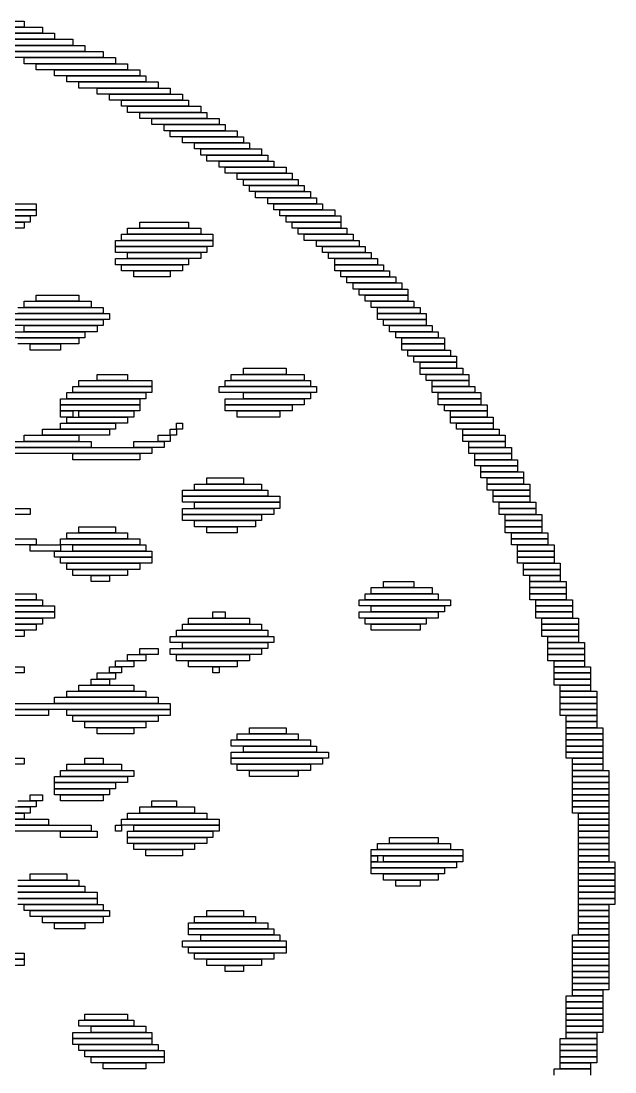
# Model space of a CAD drawing. Extents: x 28 to 995, y 169 to 891.
# Drawn here: x 895.5 to 993, y 284.5 to 457 of the extents above; entities that cross this region are included whole.
import ezdxf

# ---------------------------------------------------------------- set-up
doc = ezdxf.new("R2010")
doc.units = 0

msp = doc.modelspace()

# ---------------------------------------------------------------- linework, layer by layer
for p, q in [((875, 457), (896, 457)), ((896, 456), (875, 456)), ((879, 456), (899, 456)), ((896, 457), (896, 456)), ((899, 456), (899, 455)), ((899, 455), (879, 455)), ((883, 455), (901, 455)), ((901, 454), (883, 454)), ((887, 454), (904, 454)), ((901, 455), (901, 454)), ((904, 454), (904, 453)), ((904, 453), (887, 453)), ((890, 453), (906, 453)), ((906, 452), (890, 452)), ((893, 452), (909, 452)), ((906, 453), (906, 452)), ((909, 452), (909, 451)), ((909, 451), (893, 451)), ((896, 451), (911, 451)), ((896, 450), (896, 451)), ((911, 451), (911, 450)), ((911, 450), (896, 450)), ((898, 450), (913, 450)), ((898, 449), (898, 450)), ((913, 449), (898, 449)), ((901, 449), (915, 449)), ((901, 448), (901, 449)), ((913, 450), (913, 449)), ((915, 449), (915, 448)), ((915, 448), (901, 448)), ((903, 448), (916, 448)), ((903, 447), (903, 448)), ((916, 447), (903, 447)), ((905, 447), (918, 447)), ((905, 446), (905, 447)), ((916, 448), (916, 447)), ((918, 447), (918, 446)), ((918, 446), (905, 446)), ((908, 446), (920, 446)), ((908, 445), (908, 446)), ((920, 446), (920, 445)), ((920, 445), (908, 445)), ((910, 445), (922, 445)), ((910, 444), (910, 445)), ((922, 444), (910, 444)), ((912, 444), (923, 444)), ((912, 443), (912, 444)), ((922, 445), (922, 444)), ((923, 444), (923, 443)), ((923, 443), (912, 443)), ((913, 443), (925, 443)), ((913, 442), (913, 443)), ((925, 442), (913, 442)), ((915, 442), (926, 442)), ((915, 441), (915, 442)), ((925, 443), (925, 442)), ((926, 442), (926, 441)), ((926, 441), (915, 441)), ((917, 441), (928, 441)), ((917, 440), (917, 441)), ((928, 440), (917, 440)), ((919, 440), (929, 440)), ((919, 439), (919, 440)), ((928, 441), (928, 440)), ((929, 440), (929, 439)), ((929, 439), (919, 439)), ((920, 439), (931, 439)), ((920, 438), (920, 439)), ((931, 439), (931, 438)), ((931, 438), (920, 438)), ((922, 438), (932, 438)), ((922, 437), (922, 438)), ((932, 437), (922, 437)), ((924, 437), (933, 437)), ((924, 436), (924, 437)), ((932, 438), (932, 437)), ((933, 437), (933, 436)), ((933, 436), (924, 436)), ((925, 436), (935, 436)), ((925, 435), (925, 436)), ((935, 435), (925, 435)), ((926, 435), (936, 435)), ((926, 434), (926, 435)), ((935, 436), (935, 435)), ((936, 435), (936, 434)), ((936, 434), (926, 434)), ((928, 434), (937, 434)), ((928, 433), (928, 434)), ((937, 433), (928, 433)), ((929, 433), (939, 433)), ((929, 432), (929, 433)), ((937, 434), (937, 433)), ((939, 433), (939, 432)), ((939, 432), (929, 432)), ((931, 432), (940, 432)), ((931, 431), (931, 432)), ((940, 432), (940, 431)), ((940, 431), (931, 431)), ((932, 431), (941, 431)), ((932, 430), (932, 431)), ((941, 430), (932, 430)), ((933, 430), (942, 430)), ((933, 429), (933, 430)), ((941, 431), (941, 430)), ((942, 430), (942, 429)), ((942, 429), (933, 429)), ((934, 429), (943, 429)), ((934, 428), (934, 429)), ((943, 428), (934, 428)), ((936, 428), (944, 428)), ((936, 427), (936, 428)), ((943, 429), (943, 428)), ((944, 428), (944, 427)), ((884, 427), (898, 427)), ((898, 427), (898, 426)), ((944, 427), (936, 427)), ((937, 427), (945, 427)), ((937, 426), (937, 427)), ((945, 427), (945, 426)), ((882, 425), (897, 425)), ((883, 426), (898, 426)), ((898, 425), (883, 425)), ((898, 426), (884, 426)), ((897, 425), (897, 424)), ((898, 426), (898, 425)), ((945, 426), (937, 426)), ((938, 426), (947, 426)), ((938, 425), (938, 426)), ((947, 425), (938, 425)), ((939, 425), (948, 425)), ((939, 424), (939, 425)), ((947, 426), (947, 425)), ((948, 425), (948, 424)), ((897, 424), (882, 424)), ((885, 424), (896, 424)), ((896, 423), (885, 423)), ((896, 424), (896, 423)), ((913, 423), (925, 423)), ((913, 422), (913, 423)), ((915, 424), (923, 424)), ((915, 423), (915, 424)), ((923, 423), (915, 423)), ((923, 424), (923, 423)), ((925, 423), (925, 422)), ((948, 424), (939, 424)), ((940, 424), (948, 424)), ((940, 423), (940, 424)), ((948, 423), (940, 423)), ((941, 423), (949, 423)), ((941, 422), (941, 423)), ((948, 424), (948, 423)), ((949, 423), (949, 422)), ((911, 421), (927, 421)), ((911, 420), (911, 421)), ((912, 422), (927, 422)), ((912, 421), (912, 422)), ((927, 421), (912, 421)), ((925, 422), (913, 422)), ((927, 422), (927, 421)), ((927, 421), (927, 420)), ((949, 422), (941, 422)), ((942, 422), (950, 422)), ((942, 421), (942, 422)), ((950, 421), (942, 421)), ((944, 421), (951, 421)), ((944, 420), (944, 421)), ((950, 422), (950, 421)), ((951, 421), (951, 420)), ((927, 420), (911, 420)), ((911, 420), (926, 420)), ((911, 419), (911, 420)), ((926, 420), (926, 419)), ((951, 420), (944, 420)), ((945, 420), (952, 420)), ((945, 419), (945, 420)), ((952, 420), (952, 419)), ((926, 419), (911, 419)), ((911, 418), (923, 418)), ((911, 417), (911, 418)), ((913, 419), (925, 419)), ((913, 418), (913, 419)), ((925, 418), (913, 418)), ((923, 418), (923, 417)), ((925, 419), (925, 418)), ((952, 419), (945, 419)), ((946, 419), (953, 419)), ((946, 418), (946, 419)), ((953, 418), (946, 418)), ((947, 418), (954, 418)), ((947, 417), (947, 418)), ((953, 419), (953, 418)), ((954, 418), (954, 417)), ((923, 417), (911, 417)), ((912, 417), (922, 417)), ((912, 416), (912, 417)), ((922, 416), (912, 416)), ((914, 416), (920, 416)), ((914, 415), (914, 416)), ((920, 416), (920, 415)), ((922, 417), (922, 416)), ((954, 417), (947, 417)), ((947, 417), (955, 417)), ((947, 416), (947, 417)), ((955, 416), (947, 416)), ((948, 416), (956, 416)), ((948, 415), (948, 416)), ((955, 417), (955, 416)), ((956, 416), (956, 415)), ((920, 415), (914, 415)), ((956, 415), (948, 415)), ((949, 415), (957, 415)), ((949, 414), (949, 415)), ((957, 414), (949, 414)), ((950, 414), (958, 414)), ((950, 413), (950, 414)), ((957, 415), (957, 414)), ((958, 414), (958, 413)), ((958, 413), (950, 413)), ((951, 413), (959, 413)), ((951, 412), (951, 413)), ((959, 413), (959, 412)), ((896, 411), (907, 411)), ((896, 410), (896, 411)), ((898, 412), (905, 412)), ((898, 411), (898, 412)), ((905, 411), (898, 411)), ((905, 412), (905, 411)), ((907, 411), (907, 410)), ((959, 412), (951, 412)), ((952, 412), (959, 412)), ((952, 411), (952, 412)), ((959, 411), (952, 411)), ((953, 411), (960, 411)), ((953, 410), (953, 411)), ((959, 412), (959, 411)), ((960, 411), (960, 410)), ((894, 409), (910, 409)), ((895, 410), (909, 410)), ((909, 409), (895, 409)), ((907, 410), (896, 410)), ((909, 410), (909, 409)), ((910, 409), (910, 408)), ((960, 410), (953, 410)), ((954, 410), (961, 410)), ((954, 409), (954, 410)), ((961, 409), (954, 409)), ((954, 409), (962, 409)), ((954, 408), (954, 409)), ((961, 410), (961, 409)), ((962, 409), (962, 408)), ((893, 408), (909, 408)), ((910, 408), (894, 408)), ((909, 408), (909, 407)), ((962, 408), (954, 408)), ((955, 408), (962, 408)), ((955, 407), (955, 408)), ((962, 408), (962, 407)), ((909, 407), (893, 407)), ((893, 406), (906, 406)), ((896, 407), (908, 407)), ((896, 406), (896, 407)), ((908, 406), (896, 406)), ((906, 406), (906, 405)), ((908, 407), (908, 406)), ((962, 407), (955, 407)), ((956, 407), (963, 407)), ((956, 406), (956, 407)), ((963, 406), (956, 406)), ((957, 406), (964, 406)), ((957, 405), (957, 406)), ((963, 407), (963, 406)), ((964, 406), (964, 405)), ((906, 405), (893, 405)), ((895, 405), (905, 405)), ((905, 404), (895, 404)), ((897, 404), (902, 404)), ((897, 403), (897, 404)), ((902, 404), (902, 403)), ((905, 405), (905, 404)), ((964, 405), (957, 405)), ((958, 405), (965, 405)), ((958, 404), (958, 405)), ((965, 404), (958, 404)), ((958, 404), (965, 404)), ((958, 403), (958, 404)), ((965, 405), (965, 404)), ((965, 404), (965, 403)), ((902, 403), (897, 403)), ((965, 403), (958, 403)), ((959, 403), (966, 403)), ((959, 402), (959, 403)), ((966, 402), (959, 402)), ((960, 402), (967, 402)), ((960, 401), (960, 402)), ((966, 403), (966, 402)), ((967, 402), (967, 401)), ((967, 401), (960, 401)), ((961, 401), (967, 401)), ((961, 400), (961, 401)), ((967, 401), (967, 400)), ((908, 399), (913, 399)), ((908, 398), (908, 399)), ((913, 399), (913, 398)), ((930, 399), (942, 399)), ((930, 398), (930, 399)), ((932, 400), (939, 400)), ((932, 399), (932, 400)), ((939, 399), (932, 399)), ((939, 400), (939, 399)), ((942, 399), (942, 398)), ((967, 400), (961, 400)), ((961, 400), (968, 400)), ((961, 399), (961, 400)), ((968, 399), (961, 399)), ((962, 399), (969, 399)), ((962, 398), (962, 399)), ((968, 400), (968, 399)), ((969, 399), (969, 398)), ((904, 397), (917, 397)), ((904, 396), (904, 397)), ((905, 398), (917, 398)), ((905, 397), (905, 398)), ((917, 397), (905, 397)), ((913, 398), (908, 398)), ((917, 398), (917, 397)), ((917, 397), (917, 396)), ((928, 397), (944, 397)), ((928, 396), (928, 397)), ((929, 398), (943, 398)), ((929, 397), (929, 398)), ((943, 397), (929, 397)), ((942, 398), (930, 398)), ((943, 398), (943, 397)), ((944, 397), (944, 396)), ((969, 398), (962, 398)), ((963, 398), (969, 398)), ((963, 397), (963, 398)), ((969, 397), (963, 397)), ((963, 397), (970, 397)), ((963, 396), (963, 397)), ((969, 398), (969, 397)), ((970, 397), (970, 396)), ((903, 396), (916, 396)), ((903, 395), (903, 396)), ((917, 396), (904, 396)), ((916, 396), (916, 395)), ((944, 396), (928, 396)), ((932, 396), (943, 396)), ((932, 395), (932, 396)), ((943, 396), (943, 395)), ((970, 396), (963, 396)), ((964, 396), (971, 396)), ((964, 395), (964, 396)), ((971, 396), (971, 395)), ((902, 395), (915, 395)), ((902, 394), (902, 395)), ((915, 394), (902, 394)), ((902, 394), (915, 394)), ((902, 393), (902, 394)), ((916, 395), (903, 395)), ((915, 395), (915, 394)), ((915, 394), (915, 393)), ((929, 395), (942, 395)), ((929, 394), (929, 395)), ((942, 394), (929, 394)), ((929, 394), (940, 394)), ((929, 393), (929, 394)), ((943, 395), (932, 395)), ((940, 394), (940, 393)), ((942, 395), (942, 394)), ((971, 395), (964, 395)), ((964, 395), (971, 395)), ((964, 394), (964, 395)), ((971, 394), (964, 394)), ((965, 394), (972, 394)), ((965, 393), (965, 394)), ((971, 395), (971, 394)), ((972, 394), (972, 393)), ((915, 393), (902, 393)), ((902, 393), (904, 393)), ((902, 392), (902, 393)), ((904, 392), (902, 392)), ((903, 392), (913, 392)), ((903, 391), (903, 392)), ((904, 393), (904, 392)), ((905, 393), (914, 393)), ((905, 392), (905, 393)), ((914, 392), (905, 392)), ((913, 392), (913, 391)), ((914, 393), (914, 392)), ((940, 393), (929, 393)), ((931, 393), (938, 393)), ((931, 392), (931, 393)), ((938, 392), (931, 392)), ((938, 393), (938, 392)), ((972, 393), (965, 393)), ((966, 393), (972, 393)), ((966, 392), (966, 393)), ((972, 392), (966, 392)), ((966, 392), (973, 392)), ((966, 391), (966, 392)), ((972, 393), (972, 392)), ((973, 392), (973, 391)), ((899, 390), (910, 390)), ((899, 389), (899, 390)), ((902, 391), (911, 391)), ((902, 390), (902, 391)), ((911, 390), (902, 390)), ((913, 391), (903, 391)), ((910, 390), (910, 389)), ((911, 391), (911, 390)), ((920, 390), (921, 390)), ((920, 389), (920, 390)), ((921, 391), (922, 391)), ((921, 390), (921, 391)), ((922, 390), (921, 390)), ((921, 390), (921, 389)), ((922, 391), (922, 390)), ((973, 391), (966, 391)), ((967, 391), (973, 391)), ((967, 390), (967, 391)), ((973, 390), (967, 390)), ((968, 390), (974, 390)), ((968, 389), (968, 390)), ((973, 391), (973, 390)), ((974, 390), (974, 389)), ((896, 389), (905, 389)), ((896, 388), (896, 389)), ((910, 389), (899, 389)), ((905, 389), (905, 388)), ((918, 389), (920, 389)), ((918, 388), (918, 389)), ((921, 389), (920, 389)), ((920, 389), (920, 388)), ((974, 389), (968, 389)), ((968, 389), (975, 389)), ((968, 388), (968, 389)), ((975, 389), (975, 388)), ((892, 387), (917, 387)), ((894, 388), (907, 388)), ((907, 387), (894, 387)), ((905, 388), (896, 388)), ((907, 388), (907, 387)), ((914, 388), (919, 388)), ((914, 387), (914, 388)), ((919, 387), (914, 387)), ((917, 387), (917, 386)), ((920, 388), (918, 388)), ((919, 388), (919, 387)), ((975, 388), (968, 388)), ((969, 388), (975, 388)), ((969, 387), (969, 388)), ((975, 387), (969, 387)), ((969, 387), (976, 387)), ((969, 386), (969, 387)), ((975, 388), (975, 387)), ((976, 387), (976, 386)), ((917, 386), (892, 386)), ((904, 386), (915, 386)), ((904, 385), (904, 386)), ((915, 385), (904, 385)), ((915, 386), (915, 385)), ((976, 386), (969, 386)), ((970, 386), (976, 386)), ((970, 385), (970, 386)), ((976, 385), (970, 385)), ((970, 385), (977, 385)), ((970, 384), (970, 385)), ((976, 386), (976, 385)), ((977, 385), (977, 384)), ((977, 384), (970, 384)), ((971, 384), (977, 384)), ((971, 383), (971, 384)), ((977, 383), (971, 383)), ((971, 383), (978, 383)), ((971, 382), (971, 383)), ((977, 384), (977, 383)), ((978, 383), (978, 382)), ((926, 382), (932, 382)), ((926, 381), (926, 382)), ((932, 382), (932, 381)), ((978, 382), (971, 382)), ((972, 382), (978, 382)), ((972, 381), (972, 382)), ((978, 382), (978, 381)), ((922, 380), (936, 380)), ((922, 379), (922, 380)), ((924, 381), (935, 381)), ((924, 380), (924, 381)), ((935, 380), (924, 380)), ((932, 381), (926, 381)), ((935, 381), (935, 380)), ((936, 380), (936, 379)), ((978, 381), (972, 381)), ((972, 381), (979, 381)), ((972, 380), (972, 381)), ((979, 380), (972, 380)), ((973, 380), (979, 380)), ((973, 379), (973, 380)), ((979, 381), (979, 380)), ((979, 380), (979, 379)), ((936, 379), (922, 379)), ((922, 379), (938, 379)), ((922, 378), (922, 379)), ((938, 378), (922, 378)), ((924, 378), (938, 378)), ((924, 377), (924, 378)), ((938, 379), (938, 378)), ((938, 378), (938, 377)), ((979, 379), (973, 379)), ((973, 379), (979, 379)), ((973, 378), (973, 379)), ((979, 378), (973, 378)), ((974, 378), (980, 378)), ((974, 377), (974, 378)), ((979, 379), (979, 378)), ((980, 378), (980, 377)), ((891, 377), (897, 377)), ((897, 377), (897, 376)), ((922, 377), (937, 377)), ((922, 376), (922, 377)), ((938, 377), (924, 377)), ((937, 377), (937, 376)), ((980, 377), (974, 377)), ((974, 377), (980, 377)), ((974, 376), (974, 377)), ((980, 377), (980, 376)), ((897, 376), (891, 376)), ((937, 376), (922, 376)), ((922, 376), (935, 376)), ((922, 375), (922, 376)), ((935, 375), (922, 375)), ((924, 375), (934, 375)), ((924, 374), (924, 375)), ((934, 375), (934, 374)), ((935, 376), (935, 375)), ((980, 376), (974, 376)), ((975, 376), (981, 376)), ((975, 375), (975, 376)), ((981, 375), (975, 375)), ((975, 375), (981, 375)), ((975, 374), (975, 375)), ((981, 376), (981, 375)), ((981, 375), (981, 374)), ((903, 373), (913, 373)), ((903, 372), (903, 373)), ((905, 374), (911, 374)), ((905, 373), (905, 374)), ((911, 373), (905, 373)), ((911, 374), (911, 373)), ((913, 373), (913, 372)), ((934, 374), (924, 374)), ((926, 374), (931, 374)), ((926, 373), (926, 374)), ((931, 373), (926, 373)), ((931, 374), (931, 373)), ((981, 374), (975, 374)), ((975, 374), (981, 374)), ((975, 373), (975, 374)), ((981, 373), (975, 373)), ((976, 373), (982, 373)), ((976, 372), (976, 373)), ((981, 374), (981, 373)), ((982, 373), (982, 372)), ((894, 372), (898, 372)), ((898, 371), (894, 371)), ((897, 371), (902, 371)), ((897, 370), (897, 371)), ((898, 372), (898, 371)), ((902, 372), (915, 372)), ((902, 371), (902, 372)), ((915, 371), (902, 371)), ((902, 371), (902, 370)), ((913, 372), (903, 372)), ((904, 371), (916, 371)), ((904, 370), (904, 371)), ((915, 372), (915, 371)), ((916, 371), (916, 370)), ((982, 372), (976, 372)), ((976, 372), (982, 372)), ((976, 371), (976, 372)), ((982, 371), (976, 371)), ((977, 371), (983, 371)), ((977, 370), (977, 371)), ((982, 372), (982, 371)), ((983, 371), (983, 370)), ((902, 370), (897, 370)), ((901, 370), (917, 370)), ((901, 369), (901, 370)), ((916, 370), (904, 370)), ((917, 370), (917, 369)), ((983, 370), (977, 370)), ((977, 370), (983, 370)), ((977, 369), (977, 370)), ((983, 370), (983, 369)), ((917, 369), (901, 369)), ((902, 369), (917, 369)), ((902, 368), (902, 369)), ((917, 368), (902, 368)), ((903, 368), (915, 368)), ((903, 367), (903, 368)), ((915, 368), (915, 367)), ((917, 369), (917, 368)), ((983, 369), (977, 369)), ((977, 369), (983, 369)), ((977, 368), (977, 369)), ((983, 368), (977, 368)), ((978, 368), (984, 368)), ((978, 367), (978, 368)), ((983, 369), (983, 368)), ((984, 368), (984, 367)), ((915, 367), (903, 367)), ((904, 367), (913, 367)), ((904, 366), (904, 367)), ((913, 366), (904, 366)), ((907, 366), (910, 366)), ((907, 365), (907, 366)), ((910, 366), (910, 365)), ((913, 367), (913, 366)), ((984, 367), (978, 367)), ((978, 367), (984, 367)), ((978, 366), (978, 367)), ((984, 366), (978, 366)), ((979, 366), (984, 366)), ((979, 365), (979, 366)), ((984, 367), (984, 366)), ((984, 366), (984, 365)), ((910, 365), (907, 365)), ((953, 364), (963, 364)), ((953, 363), (953, 364)), ((955, 365), (960, 365)), ((955, 364), (955, 365)), ((960, 364), (955, 364)), ((960, 365), (960, 364)), ((963, 364), (963, 363)), ((984, 365), (979, 365)), ((979, 365), (985, 365)), ((979, 364), (979, 365)), ((985, 364), (979, 364)), ((979, 364), (985, 364)), ((979, 363), (979, 364)), ((985, 365), (985, 364)), ((985, 364), (985, 363)), ((886, 363), (898, 363)), ((898, 363), (898, 362)), ((952, 363), (964, 363)), ((952, 362), (952, 363)), ((963, 363), (953, 363)), ((964, 363), (964, 362)), ((985, 363), (979, 363)), ((979, 363), (985, 363)), ((979, 362), (979, 363)), ((985, 363), (985, 362)), ((884, 361), (901, 361)), ((885, 362), (899, 362)), ((899, 361), (885, 361)), ((898, 362), (886, 362)), ((899, 362), (899, 361)), ((901, 361), (901, 360)), ((951, 362), (966, 362)), ((951, 361), (951, 362)), ((966, 361), (951, 361)), ((964, 362), (952, 362)), ((953, 361), (965, 361)), ((953, 360), (953, 361)), ((965, 361), (965, 360)), ((966, 362), (966, 361)), ((985, 362), (979, 362)), ((980, 362), (986, 362)), ((980, 361), (980, 362)), ((986, 361), (980, 361)), ((980, 361), (986, 361)), ((980, 360), (980, 361)), ((986, 362), (986, 361)), ((986, 361), (986, 360)), ((901, 360), (884, 360)), ((884, 359), (899, 359)), ((887, 360), (901, 360)), ((901, 359), (887, 359)), ((899, 359), (899, 358)), ((901, 360), (901, 359)), ((923, 359), (933, 359)), ((923, 358), (923, 359)), ((927, 360), (929, 360)), ((927, 359), (927, 360)), ((929, 359), (927, 359)), ((929, 360), (929, 359)), ((933, 359), (933, 358)), ((951, 360), (964, 360)), ((951, 359), (951, 360)), ((964, 359), (951, 359)), ((952, 359), (962, 359)), ((952, 358), (952, 359)), ((965, 360), (953, 360)), ((962, 359), (962, 358)), ((964, 360), (964, 359)), ((986, 360), (980, 360)), ((980, 360), (986, 360)), ((980, 359), (980, 360)), ((986, 359), (980, 359)), ((981, 359), (987, 359)), ((981, 358), (981, 359)), ((986, 360), (986, 359)), ((987, 359), (987, 358)), ((899, 358), (884, 358)), ((885, 358), (898, 358)), ((898, 358), (898, 357)), ((922, 358), (935, 358)), ((922, 357), (922, 358)), ((933, 358), (923, 358)), ((935, 358), (935, 357)), ((962, 358), (952, 358)), ((953, 358), (961, 358)), ((953, 357), (953, 358)), ((961, 358), (961, 357)), ((987, 358), (981, 358)), ((981, 358), (987, 358)), ((981, 357), (981, 358)), ((987, 358), (987, 357)), ((898, 357), (885, 357)), ((887, 357), (896, 357)), ((896, 356), (887, 356)), ((896, 357), (896, 356)), ((920, 356), (937, 356)), ((920, 355), (920, 356)), ((921, 357), (936, 357)), ((921, 356), (921, 357)), ((936, 356), (921, 356)), ((935, 357), (922, 357)), ((936, 357), (936, 356)), ((937, 356), (937, 355)), ((961, 357), (953, 357)), ((987, 357), (981, 357)), ((981, 357), (987, 357)), ((981, 356), (981, 357)), ((987, 356), (981, 356)), ((982, 356), (987, 356)), ((982, 355), (982, 356)), ((987, 357), (987, 356)), ((987, 356), (987, 355)), ((915, 354), (918, 354)), ((915, 353), (915, 354)), ((918, 354), (918, 353)), ((937, 355), (920, 355)), ((920, 354), (935, 354)), ((920, 353), (920, 354)), ((922, 355), (936, 355)), ((922, 354), (922, 355)), ((936, 354), (922, 354)), ((935, 354), (935, 353)), ((936, 355), (936, 354)), ((987, 355), (982, 355)), ((982, 355), (988, 355)), ((982, 354), (982, 355)), ((988, 354), (982, 354)), ((982, 354), (988, 354)), ((982, 353), (982, 354)), ((988, 355), (988, 354)), ((988, 354), (988, 353)), ((911, 352), (914, 352)), ((911, 351), (911, 352)), ((913, 353), (916, 353)), ((913, 352), (913, 353)), ((916, 352), (913, 352)), ((914, 352), (914, 351)), ((918, 353), (915, 353)), ((916, 353), (916, 352)), ((935, 353), (920, 353)), ((921, 353), (933, 353)), ((921, 352), (921, 353)), ((933, 352), (921, 352)), ((923, 352), (931, 352)), ((923, 351), (923, 352)), ((931, 352), (931, 351)), ((933, 353), (933, 352)), ((988, 353), (982, 353)), ((982, 353), (988, 353)), ((982, 352), (982, 353)), ((988, 352), (982, 352)), ((983, 352), (988, 352)), ((983, 351), (983, 352)), ((988, 353), (988, 352)), ((988, 352), (988, 351)), ((885, 351), (896, 351)), ((896, 351), (896, 350)), ((910, 351), (912, 351)), ((910, 350), (910, 351)), ((914, 351), (911, 351)), ((912, 351), (912, 350)), ((931, 351), (923, 351)), ((927, 351), (928, 351)), ((927, 350), (927, 351)), ((928, 351), (928, 350)), ((988, 351), (983, 351)), ((983, 351), (989, 351)), ((983, 350), (983, 351)), ((989, 351), (989, 350)), ((896, 350), (885, 350)), ((907, 349), (910, 349)), ((907, 348), (907, 349)), ((908, 350), (911, 350)), ((908, 349), (908, 350)), ((911, 349), (908, 349)), ((912, 350), (910, 350)), ((910, 349), (910, 348)), ((911, 350), (911, 349)), ((928, 350), (927, 350)), ((989, 350), (983, 350)), ((983, 350), (989, 350)), ((983, 349), (983, 350)), ((989, 349), (983, 349)), ((983, 349), (989, 349)), ((983, 348), (983, 349)), ((989, 350), (989, 349)), ((989, 349), (989, 348)), ((903, 347), (916, 347)), ((903, 346), (903, 347)), ((905, 348), (914, 348)), ((905, 347), (905, 348)), ((914, 347), (905, 347)), ((910, 348), (907, 348)), ((914, 348), (914, 347)), ((916, 347), (916, 346)), ((989, 348), (983, 348)), ((984, 348), (989, 348)), ((984, 347), (984, 348)), ((989, 347), (984, 347)), ((984, 347), (990, 347)), ((984, 346), (984, 347)), ((989, 348), (989, 347)), ((990, 347), (990, 346)), ((874, 345), (920, 345)), ((901, 346), (918, 346)), ((901, 345), (901, 346)), ((918, 345), (901, 345)), ((916, 346), (903, 346)), ((918, 346), (918, 345)), ((920, 345), (920, 344)), ((990, 346), (984, 346)), ((984, 346), (990, 346)), ((984, 345), (984, 346)), ((990, 345), (984, 345)), ((984, 345), (990, 345)), ((984, 344), (984, 345)), ((990, 346), (990, 345)), ((990, 345), (990, 344)), ((871, 344), (900, 344)), ((920, 344), (874, 344)), ((900, 344), (900, 343)), ((903, 344), (920, 344)), ((903, 343), (903, 344)), ((920, 344), (920, 343)), ((990, 344), (984, 344)), ((984, 344), (990, 344)), ((984, 343), (984, 344)), ((990, 344), (990, 343)), ((900, 343), (871, 343)), ((920, 343), (903, 343)), ((904, 343), (918, 343)), ((904, 342), (904, 343)), ((918, 342), (904, 342)), ((906, 342), (916, 342)), ((906, 341), (906, 342)), ((916, 342), (916, 341)), ((918, 343), (918, 342)), ((990, 343), (984, 343)), ((985, 343), (990, 343)), ((985, 342), (985, 343)), ((990, 342), (985, 342)), ((985, 342), (990, 342)), ((985, 341), (985, 342)), ((990, 343), (990, 342)), ((990, 342), (990, 341)), ((916, 341), (906, 341)), ((908, 341), (914, 341)), ((908, 340), (908, 341)), ((914, 340), (908, 340)), ((914, 341), (914, 340)), ((931, 340), (941, 340)), ((931, 339), (931, 340)), ((933, 341), (939, 341)), ((933, 340), (933, 341)), ((939, 340), (933, 340)), ((939, 341), (939, 340)), ((941, 340), (941, 339)), ((990, 341), (985, 341)), ((985, 341), (991, 341)), ((985, 340), (985, 341)), ((991, 340), (985, 340)), ((985, 340), (991, 340)), ((985, 339), (985, 340)), ((991, 341), (991, 340)), ((991, 340), (991, 339)), ((930, 339), (943, 339)), ((930, 338), (930, 339)), ((941, 339), (931, 339)), ((943, 339), (943, 338)), ((991, 339), (985, 339)), ((985, 339), (991, 339)), ((985, 338), (985, 339)), ((991, 339), (991, 338)), ((943, 338), (930, 338)), ((930, 337), (946, 337)), ((930, 336), (930, 337)), ((932, 338), (944, 338)), ((932, 337), (932, 338)), ((944, 337), (932, 337)), ((944, 338), (944, 337)), ((946, 337), (946, 336)), ((991, 338), (985, 338)), ((985, 338), (991, 338)), ((985, 337), (985, 338)), ((991, 337), (985, 337)), ((985, 337), (991, 337)), ((985, 336), (985, 337)), ((991, 338), (991, 337)), ((991, 337), (991, 336)), ((882, 336), (896, 336)), ((896, 335), (882, 335)), ((896, 336), (896, 335)), ((903, 335), (912, 335)), ((903, 334), (903, 335)), ((906, 336), (909, 336)), ((906, 335), (906, 336)), ((909, 335), (906, 335)), ((909, 336), (909, 335)), ((912, 335), (912, 334)), ((946, 336), (930, 336)), ((930, 336), (945, 336)), ((930, 335), (930, 336)), ((945, 335), (930, 335)), ((931, 335), (943, 335)), ((931, 334), (931, 335)), ((943, 335), (943, 334)), ((945, 336), (945, 335)), ((991, 336), (985, 336)), ((986, 336), (991, 336)), ((986, 335), (986, 336)), ((991, 335), (986, 335)), ((986, 335), (991, 335)), ((986, 334), (986, 335)), ((991, 336), (991, 335)), ((991, 335), (991, 334)), ((901, 333), (913, 333)), ((901, 332), (901, 333)), ((902, 334), (914, 334)), ((902, 333), (902, 334)), ((914, 333), (902, 333)), ((912, 334), (903, 334)), ((913, 333), (913, 332)), ((914, 334), (914, 333)), ((943, 334), (931, 334)), ((933, 334), (941, 334)), ((933, 333), (933, 334)), ((941, 333), (933, 333)), ((941, 334), (941, 333)), ((991, 334), (986, 334)), ((986, 334), (992, 334)), ((986, 333), (986, 334)), ((992, 333), (986, 333)), ((986, 333), (992, 333)), ((986, 332), (986, 333)), ((992, 334), (992, 333)), ((992, 333), (992, 332)), ((913, 332), (901, 332)), ((901, 332), (911, 332)), ((901, 331), (901, 332)), ((911, 332), (911, 331)), ((992, 332), (986, 332)), ((986, 332), (992, 332)), ((986, 331), (986, 332)), ((992, 332), (992, 331)), ((897, 330), (899, 330)), ((897, 329), (897, 330)), ((899, 330), (899, 329)), ((911, 331), (901, 331)), ((901, 331), (910, 331)), ((901, 330), (901, 331)), ((910, 330), (901, 330)), ((902, 330), (909, 330)), ((902, 329), (902, 330)), ((909, 330), (909, 329)), ((910, 331), (910, 330)), ((992, 331), (986, 331)), ((986, 331), (992, 331)), ((986, 330), (986, 331)), ((992, 330), (986, 330)), ((986, 330), (992, 330)), ((986, 329), (986, 330)), ((992, 331), (992, 330)), ((992, 330), (992, 329)), ((894, 328), (897, 328)), ((895, 329), (898, 329)), ((898, 328), (895, 328)), ((899, 329), (897, 329)), ((897, 328), (897, 327)), ((898, 329), (898, 328)), ((909, 329), (902, 329)), ((915, 328), (924, 328)), ((915, 327), (915, 328)), ((917, 329), (921, 329)), ((917, 328), (917, 329)), ((921, 328), (917, 328)), ((921, 329), (921, 328)), ((924, 328), (924, 327)), ((992, 329), (986, 329)), ((986, 329), (992, 329)), ((986, 328), (986, 329)), ((992, 328), (986, 328)), ((986, 328), (992, 328)), ((986, 327), (986, 328)), ((992, 329), (992, 328)), ((992, 328), (992, 327)), ((891, 327), (896, 327)), ((897, 327), (894, 327)), ((896, 327), (896, 326)), ((913, 327), (926, 327)), ((913, 326), (913, 327)), ((924, 327), (915, 327)), ((926, 327), (926, 326)), ((992, 327), (986, 327)), ((987, 327), (992, 327)), ((987, 326), (987, 327)), ((992, 327), (992, 326)), ((880, 325), (907, 325)), ((886, 326), (900, 326)), ((900, 325), (886, 325)), ((896, 326), (891, 326)), ((900, 326), (900, 325)), ((907, 325), (907, 324)), ((911, 325), (912, 325)), ((911, 324), (911, 325)), ((912, 326), (928, 326)), ((912, 325), (912, 326)), ((928, 325), (912, 325)), ((912, 325), (912, 324)), ((926, 326), (913, 326)), ((914, 325), (928, 325)), ((914, 324), (914, 325)), ((928, 326), (928, 325)), ((928, 325), (928, 324)), ((992, 326), (987, 326)), ((987, 326), (992, 326)), ((987, 325), (987, 326)), ((992, 325), (987, 325)), ((987, 325), (992, 325)), ((987, 324), (987, 325)), ((992, 326), (992, 325)), ((992, 325), (992, 324)), ((907, 324), (880, 324)), ((902, 324), (908, 324)), ((902, 323), (902, 324)), ((908, 323), (902, 323)), ((908, 324), (908, 323)), ((912, 324), (911, 324)), ((913, 324), (927, 324)), ((913, 323), (913, 324)), ((927, 323), (913, 323)), ((913, 323), (926, 323)), ((913, 322), (913, 323)), ((928, 324), (914, 324)), ((926, 323), (926, 322)), ((927, 324), (927, 323)), ((956, 323), (964, 323)), ((956, 322), (956, 323)), ((964, 323), (964, 322)), ((992, 324), (987, 324)), ((987, 324), (992, 324)), ((987, 323), (987, 324)), ((992, 323), (987, 323)), ((987, 323), (992, 323)), ((987, 322), (987, 323)), ((992, 324), (992, 323)), ((992, 323), (992, 322)), ((926, 322), (913, 322)), ((914, 322), (924, 322)), ((914, 321), (914, 322)), ((924, 321), (914, 321)), ((916, 321), (922, 321)), ((916, 320), (916, 321)), ((922, 321), (922, 320)), ((924, 322), (924, 321)), ((953, 321), (968, 321)), ((953, 320), (953, 321)), ((954, 322), (966, 322)), ((954, 321), (954, 322)), ((966, 321), (954, 321)), ((964, 322), (956, 322)), ((966, 322), (966, 321)), ((968, 321), (968, 320)), ((992, 322), (987, 322)), ((987, 322), (992, 322)), ((987, 321), (987, 322)), ((992, 321), (987, 321)), ((987, 321), (992, 321)), ((987, 320), (987, 321)), ((992, 322), (992, 321)), ((992, 321), (992, 320)), ((922, 320), (916, 320)), ((968, 320), (953, 320)), ((953, 320), (954, 320)), ((953, 319), (953, 320)), ((954, 320), (954, 319)), ((955, 320), (968, 320)), ((955, 319), (955, 320)), ((968, 320), (968, 319)), ((992, 320), (987, 320)), ((987, 320), (992, 320)), ((987, 319), (987, 320)), ((992, 320), (992, 319)), ((954, 319), (953, 319)), ((953, 319), (967, 319)), ((953, 318), (953, 319)), ((967, 318), (953, 318)), ((953, 318), (965, 318)), ((953, 317), (953, 318)), ((968, 319), (955, 319)), ((965, 318), (965, 317)), ((967, 319), (967, 318)), ((992, 319), (987, 319)), ((987, 319), (993, 319)), ((987, 318), (987, 319)), ((993, 318), (987, 318)), ((987, 318), (993, 318)), ((987, 317), (987, 318)), ((993, 319), (993, 318)), ((993, 318), (993, 317)), ((895, 316), (905, 316)), ((897, 317), (903, 317)), ((897, 316), (897, 317)), ((903, 316), (897, 316)), ((903, 317), (903, 316)), ((905, 316), (905, 315)), ((965, 317), (953, 317)), ((955, 317), (964, 317)), ((955, 316), (955, 317)), ((964, 316), (955, 316)), ((957, 316), (961, 316)), ((957, 315), (957, 316)), ((961, 316), (961, 315)), ((964, 317), (964, 316)), ((993, 317), (987, 317)), ((987, 317), (993, 317)), ((987, 316), (987, 317)), ((993, 316), (987, 316)), ((987, 316), (993, 316)), ((987, 315), (987, 316)), ((993, 317), (993, 316)), ((993, 316), (993, 315)), ((905, 315), (895, 315)), ((895, 315), (906, 315)), ((906, 314), (895, 314)), ((895, 314), (908, 314)), ((906, 315), (906, 314)), ((908, 314), (908, 313)), ((961, 315), (957, 315)), ((993, 315), (987, 315)), ((987, 315), (993, 315)), ((987, 314), (987, 315)), ((993, 314), (987, 314)), ((987, 314), (993, 314)), ((987, 313), (987, 314)), ((993, 315), (993, 314)), ((993, 314), (993, 313)), ((908, 313), (895, 313)), ((895, 313), (908, 313)), ((908, 313), (908, 312)), ((993, 313), (987, 313)), ((987, 313), (993, 313)), ((987, 312), (987, 313)), ((993, 313), (993, 312)), ((908, 312), (895, 312)), ((896, 312), (909, 312)), ((896, 311), (896, 312)), ((909, 311), (896, 311)), ((897, 311), (910, 311)), ((897, 310), (897, 311)), ((909, 312), (909, 311)), ((910, 311), (910, 310)), ((926, 311), (932, 311)), ((926, 310), (926, 311)), ((932, 311), (932, 310)), ((993, 312), (987, 312)), ((987, 312), (992, 312)), ((987, 311), (987, 312)), ((992, 311), (987, 311)), ((987, 311), (992, 311)), ((987, 310), (987, 311)), ((992, 312), (992, 311)), ((992, 311), (992, 310)), ((910, 310), (897, 310)), ((899, 310), (909, 310)), ((899, 309), (899, 310)), ((909, 309), (899, 309)), ((901, 309), (906, 309)), ((901, 308), (901, 309)), ((906, 309), (906, 308)), ((909, 310), (909, 309)), ((923, 309), (936, 309)), ((923, 308), (923, 309)), ((924, 310), (934, 310)), ((924, 309), (924, 310)), ((934, 309), (924, 309)), ((932, 310), (926, 310)), ((934, 310), (934, 309)), ((936, 309), (936, 308)), ((992, 310), (987, 310)), ((987, 310), (992, 310)), ((987, 309), (987, 310)), ((992, 309), (987, 309)), ((987, 309), (992, 309)), ((987, 308), (987, 309)), ((992, 310), (992, 309)), ((992, 309), (992, 308)), ((906, 308), (901, 308)), ((936, 308), (923, 308)), ((923, 308), (937, 308)), ((923, 307), (923, 308)), ((937, 308), (937, 307)), ((992, 308), (987, 308)), ((987, 308), (992, 308)), ((987, 307), (987, 308)), ((992, 308), (992, 307)), ((922, 306), (939, 306)), ((922, 305), (922, 306)), ((937, 307), (923, 307)), ((925, 307), (938, 307)), ((925, 306), (925, 307)), ((938, 306), (925, 306)), ((938, 307), (938, 306)), ((939, 306), (939, 305)), ((986, 307), (992, 307)), ((986, 306), (986, 307)), ((992, 306), (986, 306)), ((986, 306), (992, 306)), ((986, 305), (986, 306)), ((992, 307), (987, 307)), ((992, 307), (992, 306)), ((992, 306), (992, 305)), ((884, 304), (896, 304)), ((896, 304), (896, 303)), ((939, 305), (922, 305)), ((923, 305), (939, 305)), ((923, 304), (923, 305)), ((939, 304), (923, 304)), ((924, 304), (937, 304)), ((924, 303), (924, 304)), ((937, 304), (937, 303)), ((939, 305), (939, 304)), ((992, 305), (986, 305)), ((986, 305), (992, 305)), ((986, 304), (986, 305)), ((992, 304), (986, 304)), ((986, 304), (992, 304)), ((986, 303), (986, 304)), ((992, 305), (992, 304)), ((992, 304), (992, 303)), ((896, 303), (884, 303)), ((885, 303), (896, 303)), ((896, 302), (885, 302)), ((896, 303), (896, 302)), ((937, 303), (924, 303)), ((926, 303), (935, 303)), ((926, 302), (926, 303)), ((935, 302), (926, 302)), ((929, 302), (932, 302)), ((929, 301), (929, 302)), ((932, 302), (932, 301)), ((935, 303), (935, 302)), ((992, 303), (986, 303)), ((986, 303), (992, 303)), ((986, 302), (986, 303)), ((992, 302), (986, 302)), ((986, 302), (992, 302)), ((986, 301), (986, 302)), ((992, 303), (992, 302)), ((992, 302), (992, 301)), ((932, 301), (929, 301)), ((992, 301), (986, 301)), ((986, 301), (992, 301)), ((986, 300), (986, 301)), ((992, 301), (992, 300)), ((992, 300), (986, 300)), ((986, 300), (992, 300)), ((986, 299), (986, 300)), ((992, 299), (986, 299)), ((986, 299), (992, 299)), ((986, 298), (986, 299)), ((992, 300), (992, 299)), ((992, 299), (992, 298)), ((985, 297), (991, 297)), ((985, 296), (985, 297)), ((992, 298), (986, 298)), ((986, 298), (991, 298)), ((986, 297), (986, 298)), ((991, 297), (986, 297)), ((991, 298), (991, 297)), ((991, 297), (991, 296)), ((991, 296), (985, 296)), ((985, 296), (991, 296)), ((985, 295), (985, 296)), ((991, 295), (985, 295)), ((985, 295), (991, 295)), ((985, 294), (985, 295)), ((991, 296), (991, 295)), ((991, 295), (991, 294)), ((906, 294), (913, 294)), ((906, 293), (906, 294)), ((913, 294), (913, 293)), ((991, 294), (985, 294)), ((985, 294), (991, 294)), ((985, 293), (985, 294)), ((991, 294), (991, 293)), ((905, 293), (914, 293)), ((905, 292), (905, 293)), ((914, 292), (905, 292)), ((913, 293), (906, 293)), ((907, 292), (916, 292)), ((907, 291), (907, 292)), ((914, 293), (914, 292)), ((916, 292), (916, 291)), ((991, 293), (985, 293)), ((985, 293), (991, 293)), ((985, 292), (985, 293)), ((991, 292), (985, 292)), ((985, 292), (991, 292)), ((985, 291), (985, 292)), ((991, 293), (991, 292)), ((991, 292), (991, 291)), ((904, 291), (917, 291)), ((904, 290), (904, 291)), ((917, 290), (904, 290)), ((904, 290), (917, 290)), ((904, 289), (904, 290)), ((916, 291), (907, 291)), ((917, 291), (917, 290)), ((917, 290), (917, 289)), ((984, 290), (990, 290)), ((984, 289), (984, 290)), ((991, 291), (985, 291)), ((985, 291), (990, 291)), ((985, 290), (985, 291)), ((990, 290), (985, 290)), ((990, 291), (990, 290)), ((990, 290), (990, 289)), ((917, 289), (904, 289)), ((905, 289), (918, 289)), ((905, 288), (905, 289)), ((918, 289), (918, 288)), ((990, 289), (984, 289)), ((984, 289), (990, 289)), ((984, 288), (984, 289)), ((990, 289), (990, 288)), ((918, 288), (905, 288)), ((906, 288), (919, 288)), ((906, 287), (906, 288)), ((919, 287), (906, 287)), ((907, 287), (919, 287)), ((907, 286), (907, 287)), ((919, 288), (919, 287)), ((919, 287), (919, 286)), ((990, 288), (984, 288)), ((984, 288), (990, 288)), ((984, 287), (984, 288)), ((990, 287), (984, 287)), ((984, 287), (990, 287)), ((984, 286), (984, 287)), ((990, 288), (990, 287)), ((990, 287), (990, 286)), ((919, 286), (907, 286)), ((909, 286), (916, 286)), ((909, 285), (909, 286)), ((916, 285), (909, 285)), ((916, 286), (916, 285)), ((983, 285), (989, 285)), ((983, 284), (983, 285)), ((990, 286), (984, 286)), ((984, 286), (989, 286)), ((984, 285), (984, 286)), ((989, 285), (984, 285)), ((989, 286), (989, 285)), ((989, 285), (989, 284))]:
    msp.add_line(p, q)

doc.saveas('drawing.dxf')
